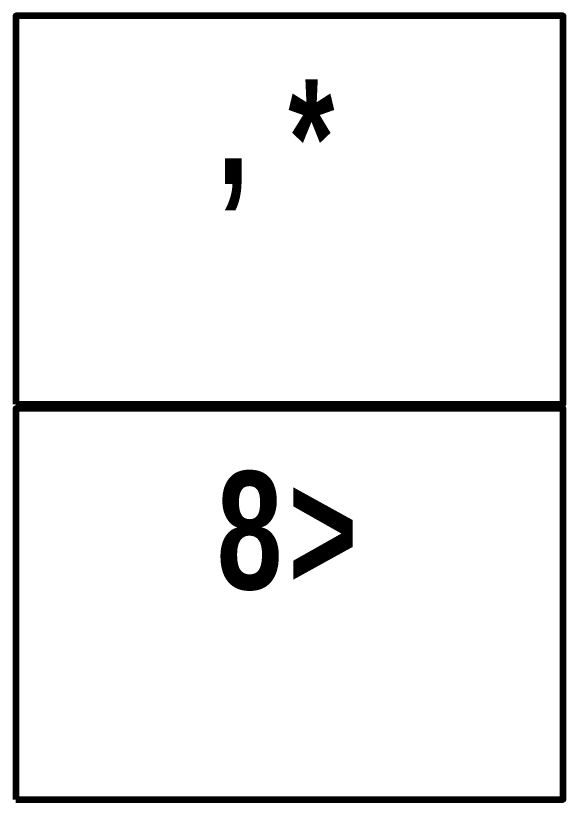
# Model space of a CAD drawing. Header units: inches. Extents: x 19 to 378, y -1 to 556.
# Drawn here: x 141.78 to 168.11, y 295.44 to 333.11 of the extents above; entities that cross this region are included whole.
import ezdxf

# ---------------------------------------------------------------- set-up
doc = ezdxf.new("R2010")
doc.units = ezdxf.units.IN
doc.layers.add('P', color=250, linetype='CONTINUOUS', lineweight=100)
doc.layers.add('Text', color=250, linetype='CONTINUOUS', lineweight=100)
doc.styles.get("Standard").update_dxf_attribs({"font": 'txt', "width": 0.75})

msp = doc.modelspace()

# ---------------------------------------------------------------- linework, layer by layer
at = {"layer": 'P', "color": 0, "linetype": 'CONTINUOUS'}
for points in [[(141.778, 314.444), (168.111, 314.444), (168.111, 333.111), (141.778, 333.111), (141.778, 314.444)], [(141.778, 295.444), (168.111, 295.444), (168.111, 314.222), (141.778, 314.222), (141.778, 295.444)]]:
    msp.add_lwpolyline(points, dxfattribs=at)

# ---------------------------------------------------------------- texts
at = {"layer": 'Text', "color": 0, "linetype": 'CONTINUOUS', "char_height": 5.66667, "width": 6, "attachment_point": 4}
for s, insert in [('{\\fFutura|b1|i0|c1|p15;*}', (154.889, 327.222)), ('{\\fFutura|b1|i0|c1|p15;,}', (151.444, 327.222)), ('{\\fFutura|b1|i0|c1|p15;8}', (151.444, 308.333)), ('{\\fFutura|b1|i0|c1|p15;>}', (154.889, 308.333))]:
    msp.add_mtext(s, dxfattribs=dict(at, insert=insert))

doc.saveas('drawing.dxf')
